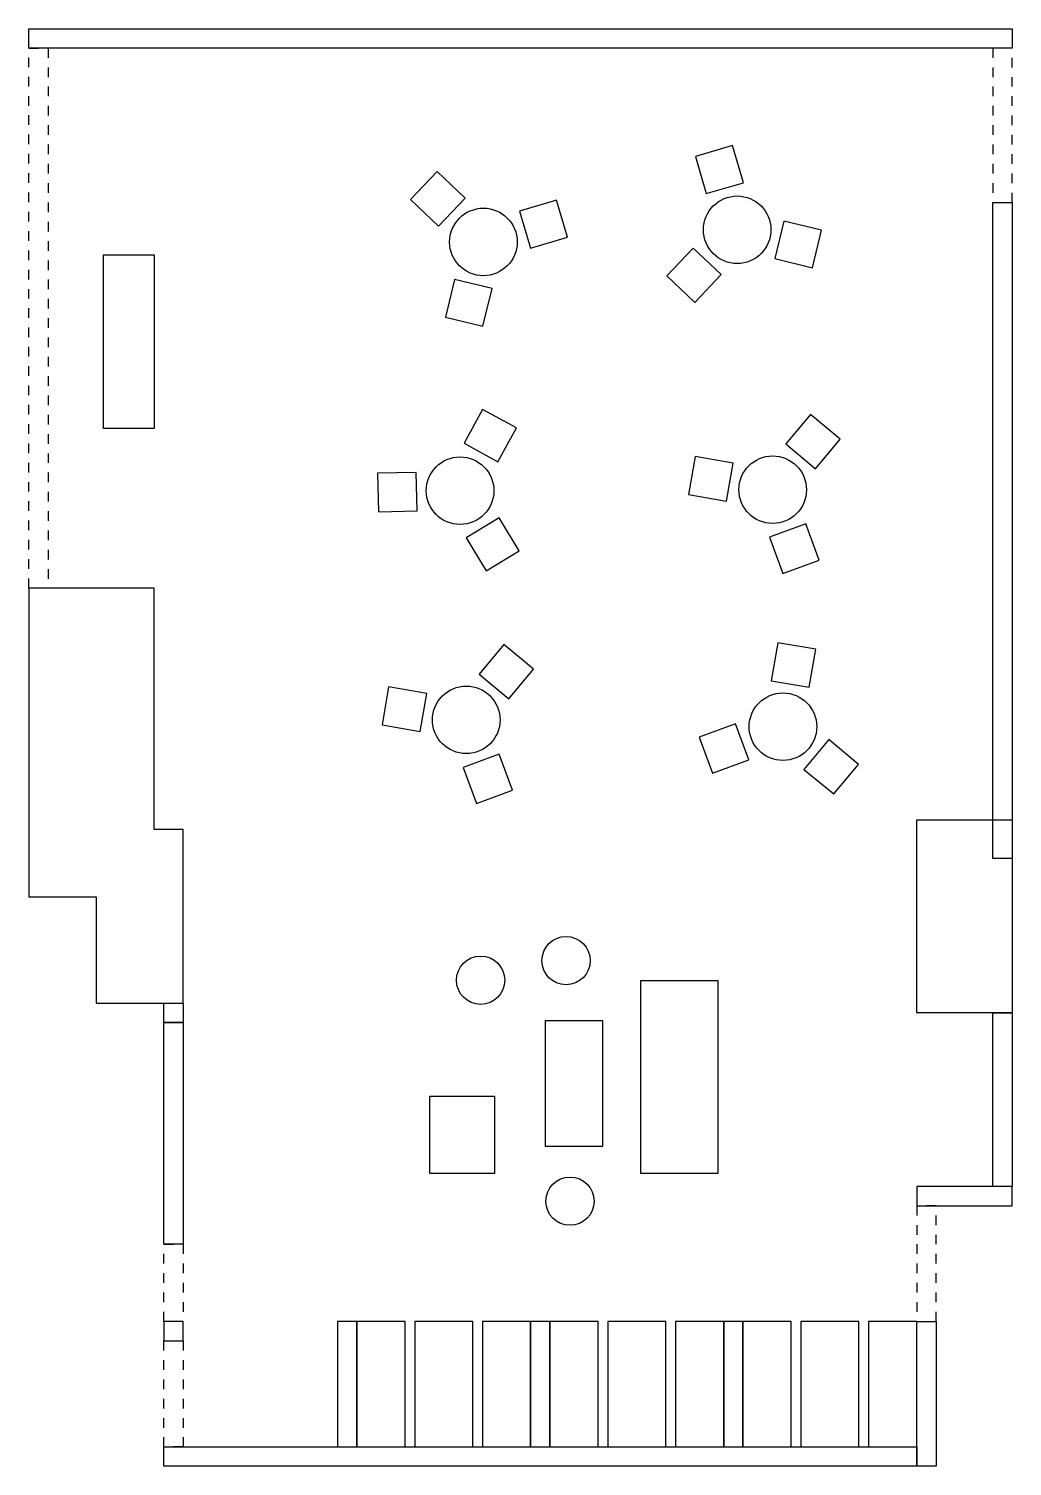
# Model space of a CAD drawing. Header units: metres. Extents: x 3.6 to 13.8, y -31.7 to -16.8.
import ezdxf

# ---------------------------------------------------------------- set-up
doc = ezdxf.new("R2010")
doc.units = ezdxf.units.M
doc.linetypes.add('Dashed', pattern=[0.01, 0.005, -0.005])
for name, color, linetype, true_color in [('墙体', 1, 'Continuous', 0xff0000), ('桌子', 100, 'Continuous', 0x00ff32), ('椅子', 160, 'Continuous', 0x004cff)]:
    doc.layers.add(name, color=color, linetype=linetype, true_color=true_color)
doc.layers.add('虚线', color=7, linetype='Dashed')

msp = doc.modelspace()

# ---------------------------------------------------------------- linework, layer by layer
at = {"layer": '墙体'}
for points in [[(13.788, -16.796), (13.788, -16.996), (3.598, -16.996), (3.598, -16.796)], [(13.588, -18.596), (13.788, -18.596), (13.788, -25.396), (13.588, -25.396)], [(5.198, -26.893), (5.198, -25.093), (4.898, -25.093), (4.898, -22.593), (3.598, -22.593), (3.598, -25.793), (4.298, -25.793), (4.298, -26.893)], [(13.788, -26.993), (12.798, -26.993), (12.798, -24.993), (13.788, -24.993)], [(5.198, -26.893), (5.198, -27.093), (4.998, -27.093), (4.998, -26.893)], [(5.198, -27.093), (5.198, -29.393), (4.998, -29.393), (4.998, -27.093)], [(13.588, -28.793), (13.588, -26.993), (13.788, -26.993), (13.788, -28.793)], [(12.798, -28.993), (13.788, -28.993), (13.788, -28.793), (12.798, -28.793)], [(5.198, -30.393), (5.198, -30.193), (4.998, -30.193), (4.998, -30.393)], [(6.998, -31.493), (6.998, -30.193), (6.798, -30.193), (6.798, -31.493)], [(8.998, -31.493), (8.998, -30.193), (8.798, -30.193), (8.798, -31.493)], [(10.998, -31.493), (10.998, -30.193), (10.798, -30.193), (10.798, -31.493)], [(12.798, -31.693), (12.798, -30.193), (12.998, -30.193), (12.998, -31.693)], [(4.998, -31.493), (12.798, -31.493), (12.798, -31.693), (4.998, -31.693)]]:
    msp.add_lwpolyline(points, close=True, dxfattribs=at)
at = {"layer": '桌子'}
for points in [[(9.547, -28.376), (9.547, -27.076), (8.947, -27.076), (8.947, -28.376)], [(8.198, -31.493), (8.198, -30.193), (7.598, -30.193), (7.598, -31.493)], [(10.198, -31.493), (10.198, -30.193), (9.598, -30.193), (9.598, -31.493)], [(12.198, -31.493), (12.198, -30.193), (11.598, -30.193), (11.598, -31.493)]]:
    msp.add_lwpolyline(points, close=True, dxfattribs=at)
for centre in [(10.938, -18.879), (8.309, -19.005), (8.067, -21.583), (11.306, -21.573), (8.131, -23.958), (11.412, -24.029)]:
    msp.add_circle(centre, 0.35, dxfattribs=at)
at = {"layer": '椅子'}
for points in [[(10.888, -18.007), (10.505, -18.121), (10.618, -18.504), (11.002, -18.391)], [(7.83, -18.274), (7.555, -18.564), (7.845, -18.84), (8.12, -18.55)], [(9.181, -18.956), (9.067, -18.572), (8.684, -18.685), (8.797, -19.069)], [(11.718, -19.272), (11.811, -18.883), (11.422, -18.789), (11.329, -19.178)], [(10.208, -19.358), (10.498, -19.633), (10.773, -19.343), (10.483, -19.068)], [(4.372, -19.138), (4.898, -19.138), (4.898, -20.938), (4.372, -20.938)], [(7.915, -19.784), (8.304, -19.878), (8.398, -19.489), (8.009, -19.395)], [(8.651, -20.933), (8.3, -20.741), (8.108, -21.092), (8.459, -21.284)], [(12.004, -21.048), (11.697, -20.792), (11.441, -21.099), (11.748, -21.355)], [(10.503, -21.23), (10.435, -21.624), (10.829, -21.693), (10.897, -21.299)], [(7.213, -21.402), (7.222, -21.802), (7.622, -21.793), (7.613, -21.393)], [(8.338, -22.413), (8.68, -22.205), (8.472, -21.863), (8.13, -22.071)], [(11.411, -22.44), (11.787, -22.302), (11.649, -21.926), (11.274, -22.064)], [(8.829, -23.434), (8.522, -23.178), (8.265, -23.485), (8.573, -23.741)], [(11.753, -23.225), (11.358, -23.158), (11.291, -23.552), (11.685, -23.619)], [(7.327, -23.616), (7.259, -24.01), (7.653, -24.078), (7.721, -23.684)], [(10.545, -24.136), (10.684, -24.511), (11.059, -24.373), (10.921, -23.998)], [(11.938, -24.726), (12.194, -24.419), (11.886, -24.163), (11.63, -24.471)], [(8.236, -24.825), (8.611, -24.687), (8.473, -24.312), (8.098, -24.45)], [(9.939, -26.658), (10.739, -26.658), (10.739, -28.658), (9.939, -28.658)], [(7.754, -27.858), (8.424, -27.858), (8.424, -28.658), (7.754, -28.658)], [(7.498, -31.493), (7.498, -30.193), (6.998, -30.193), (6.998, -31.493)], [(8.798, -31.493), (8.798, -30.193), (8.298, -30.193), (8.298, -31.493)], [(9.498, -31.493), (9.498, -30.193), (8.998, -30.193), (8.998, -31.493)], [(10.798, -31.493), (10.798, -30.193), (10.298, -30.193), (10.298, -31.493)], [(11.498, -31.493), (11.498, -30.193), (10.998, -30.193), (10.998, -31.493)], [(12.798, -31.493), (12.798, -30.193), (12.298, -30.193), (12.298, -31.493)]]:
    msp.add_lwpolyline(points, close=True, dxfattribs=at)
for centre in [(9.165, -26.453), (8.28, -26.656), (9.206, -28.946)]:
    msp.add_circle(centre, 0.25, dxfattribs=at)
at = {"layer": '虚线'}
for points in [[(3.598, -22.593), (3.598, -16.996), (3.798, -16.996), (3.798, -22.593)], [(13.588, -18.596), (13.788, -18.596), (13.788, -16.996), (13.588, -16.996)], [(12.798, -30.193), (12.998, -30.193), (12.998, -28.993), (12.798, -28.993)], [(5.198, -29.393), (5.198, -30.193), (4.998, -30.193), (4.998, -29.393)], [(5.198, -30.393), (5.198, -31.493), (4.998, -31.493), (4.998, -30.393)]]:
    msp.add_lwpolyline(points, close=True, dxfattribs=at)

doc.saveas('drawing.dxf')
